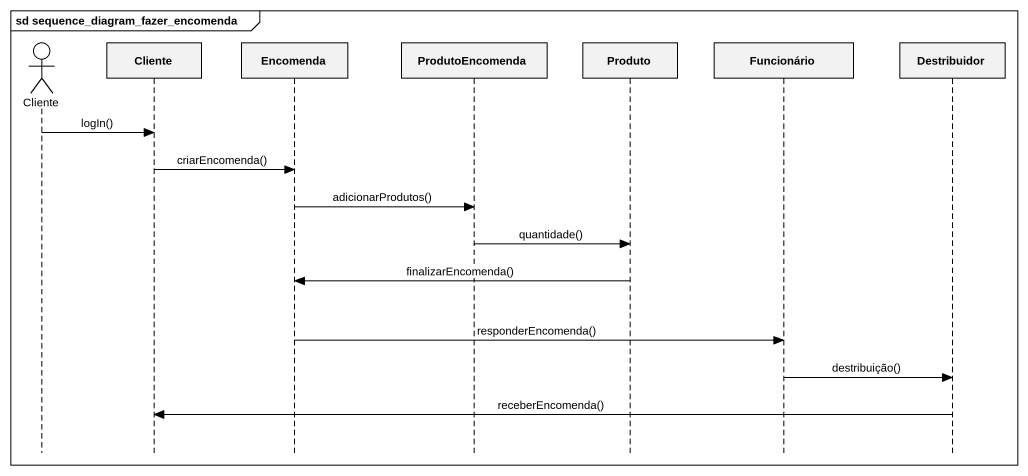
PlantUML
@startuml
mainframe sd sequence_diagram_fazer_encomenda
hide footbox
actor Cliente
participant "Cliente" as Cliente_2
participant Encomenda
participant ProdutoEncomenda
participant Produto
participant Funcionário
participant Destribuidor

Cliente -> Cliente_2 : logIn()
Cliente_2 -> Encomenda : criarEncomenda()
Encomenda -> ProdutoEncomenda : adicionarProdutos()
ProdutoEncomenda -> Produto : quantidade()
Produto -> Encomenda : finalizarEncomenda()
Encomenda -> Funcionário : responderEncomenda()
Funcionário -> Destribuidor : destribuição()
Destribuidor -> Cliente_2 : receberEncomenda()
@enduml
